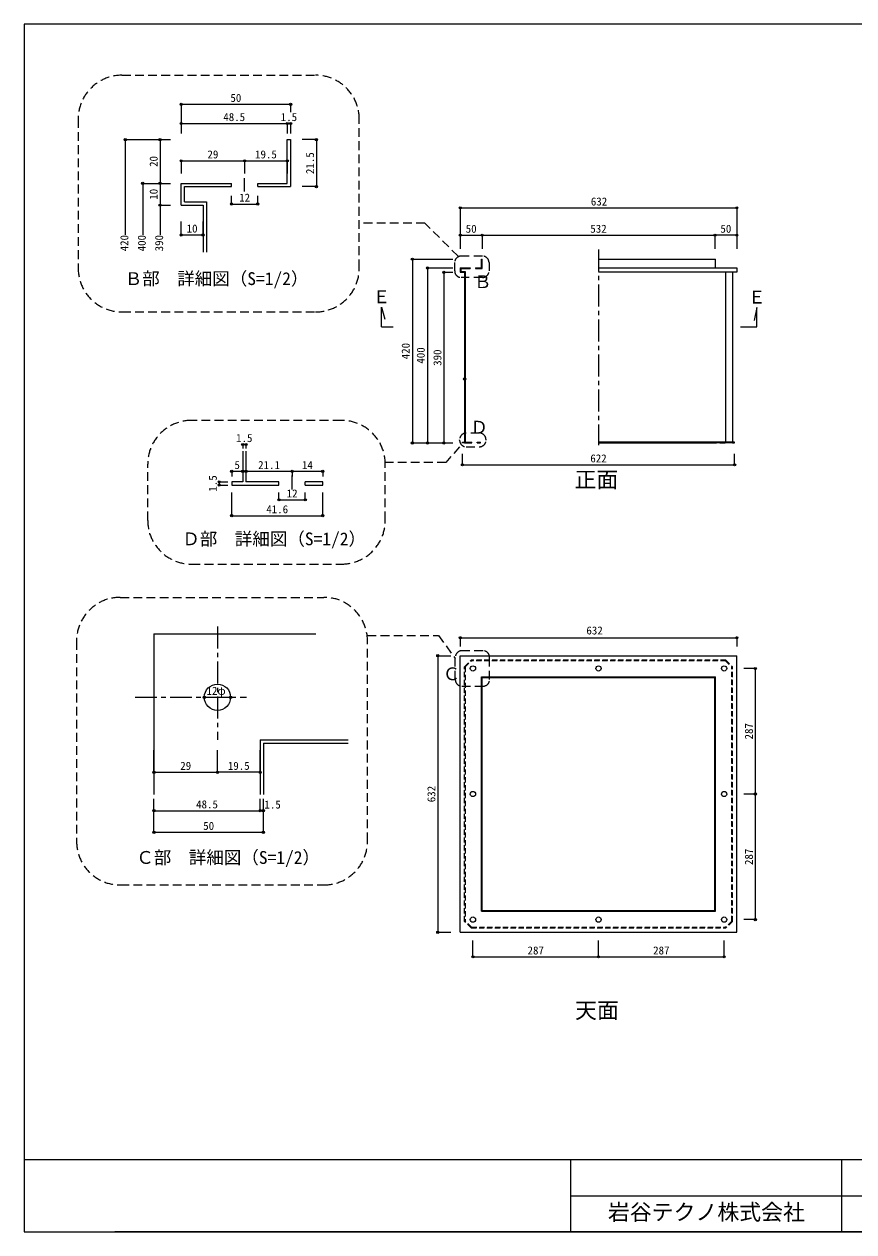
# Model space of a CAD drawing. Units: millimetres at full size, sheet at 1:10, with parts at other scales. Extents: x -10475 to 9199, y -10092 to 10143.
# Drawn here: x -10475 to -8579, y -5880 to -3120 of the extents above; entities that cross this region are included whole.
import ezdxf
from ezdxf.enums import TextEntityAlignment as Align

# ---------------------------------------------------------------- set-up
doc = ezdxf.new("R2010")
doc.units = ezdxf.units.MM
doc.header["$LTSCALE"] = 10
doc.header["$PDMODE"] = 32
doc.header["$PDSIZE"] = 5
for name, pattern in [('CHAIN1', [8, 5, -1, 1, -1]), ('DASHED1', [1.8, 1.2, -0.6]), ('DASHED2', [3, 2, -1])]:
    doc.linetypes.add(name, pattern=pattern)
for name, color, linetype in [('0-0_FRP', 7, 'Continuous'), ('0-1_SUS', 7, 'Continuous'), ('0-9_SUS寸法', 3, 'Continuous'), ('0-F_図面枠', 7, 'Continuous'), ('E-9_SUS寸法', 3, 'Continuous')]:
    doc.layers.add(name, color=color, linetype=linetype)
doc.styles.add('ＭＳ ゴシック', font='')
doc.styles.get('ＭＳ ゴシック').set_extended_font_data('MS Gothic')

msp = doc.modelspace()

# ---------------------------------------------------------------- linework, layer by layer
at = {"layer": '0-0_FRP', "color": 3}
for p, q in [((-9516.15, -3687.09), (-9495.48, -3687.09)), ((-9516.15, -4077.09), (-9495.48, -4077.09))]:
    msp.add_line(p, q, dxfattribs=at)
at = {"layer": '0-0_FRP', "color": 4}
msp.add_line((-9516.15, -3687.09), (-9516.15, -4077.09), dxfattribs=at)
at = {"layer": '0-0_FRP', "color": 6}
for p in [(-9516.15, -3687.09), (-9516.15, -4077.09)]:
    msp.add_point(p, dxfattribs=at)
at = {"layer": '0-1_SUS'}
for p, q in [((-9430.12, -3657.09), (-9428.62, -3657.09)), ((-9428.62, -3678.59), (-9428.62, -3657.09)), ((-9162.62, -3657.09), (-8895.12, -3657.09)), ((-8895.12, -3677.09), (-8895.12, -3657.09)), ((-9478.62, -3677.09), (-9455.62, -3677.09)), ((-9477.12, -3678.59), (-9455.62, -3678.59)), ((-9477.12, -3678.59), (-9477.12, -3685.59)), ((-9477.12, -3685.59), (-9467.12, -3685.59)), ((-9468.62, -3687.09), (-9468.62, -4075.59)), ((-9467.12, -3685.59), (-9467.12, -4075.59)), ((-9455.62, -3677.09), (-9455.62, -3678.59)), ((-9443.62, -3677.09), (-9443.62, -3678.59)), ((-9443.62, -3678.59), (-9428.62, -3678.59)), ((-9162.62, -3677.09), (-8846.62, -3677.09)), ((-8895.22, -3677.09), (-8881.62, -3677.09)), ((-8871.62, -4075.59), (-8871.62, -3687.09)), ((-8869.62, -3677.09), (-8846.62, -3677.09)), ((-8856.62, -3687.09), (-8856.62, -4075.59)), ((-8800.84, -3767.23), (-8807.01, -3797.33)), ((-8800.84, -3812), (-8800.84, -3767.23)), ((-9658.6, -3812), (-9631.59, -3812)), ((-8837.88, -3812), (-8800.84, -3812)), ((-9467.12, -4075.59), (-9452.02, -4075.59)), ((-9440.02, -4077.09), (-9432.02, -4077.09)), ((-9432.02, -4077.09), (-9432.02, -4075.59)), ((-9162.62, -4077.09), (-8893.22, -4077.09)), ((-8885.22, -4077.09), (-8893.22, -4077.09)), ((-8885.22, -4077.09), (-8873.22, -4077.09)), ((-8856.62, -4077.09), (-8873.22, -4077.09)), ((-9478.62, -4563.39), (-8846.62, -4563.39)), ((-9478.62, -5195.39), (-9478.62, -4563.39)), ((-8846.62, -5195.39), (-8846.62, -4563.39)), ((-9428.62, -4613.39), (-8896.62, -4613.39)), ((-9428.62, -5145.39), (-9428.62, -4613.39)), ((-8896.62, -5145.39), (-8896.62, -4613.39)), ((-8895.12, -5146.89), (-8895.12, -4611.89)), ((-9430.12, -5146.89), (-8895.12, -5146.89)), ((-9428.62, -5145.39), (-8896.62, -5145.39)), ((-9478.62, -5195.39), (-8846.62, -5195.39))]:
    msp.add_line(p, q, dxfattribs=at)
at = {"layer": '0-1_SUS', "color": 3}
msp.add_line((-9468.62, -3931.11), (-9468.62, -3950.28), dxfattribs=at)
at = {"layer": '0-1_SUS', "linetype": 'DASHED1'}
for p, q in [((-9468.62, -4588.39), (-9453.62, -4573.39)), ((-9467.12, -4589.01), (-9453, -4574.89)), ((-8871.62, -4573.39), (-9453.62, -4573.39)), ((-8872.24, -4574.89), (-9453, -4574.89)), ((-8872.24, -4574.89), (-8858.12, -4589.01)), ((-8871.62, -4573.39), (-8856.62, -4588.39)), ((-9468.62, -5170.39), (-9468.62, -4588.39)), ((-9467.12, -4589.01), (-9467.12, -5169.77)), ((-8858.12, -5169.77), (-8858.12, -4589.01)), ((-8856.62, -5170.39), (-8856.62, -4588.39)), ((-9453.62, -5185.39), (-9468.62, -5170.39)), ((-9453, -5183.89), (-9467.12, -5169.77)), ((-9453.62, -5185.39), (-8871.62, -5185.39)), ((-9453, -5183.89), (-8872.24, -5183.89)), ((-8858.12, -5169.77), (-8872.24, -5183.89)), ((-8856.62, -5170.39), (-8871.62, -5185.39))]:
    msp.add_line(p, q, dxfattribs=at)
at = {"layer": '0-1_SUS'}
for points in [[(-9443.62, -3677.09), (-9430.12, -3677.09), (-9430.12, -3657.09)], [(-9478.62, -3677.09), (-9478.62, -3687.09), (-9468.62, -3687.09)], [(-8846.62, -3677.09), (-8846.62, -3687.09), (-9162.62, -3687.09)], [(-9658.6, -3812), (-9658.6, -3766.46), (-9650.88, -3794.25)], [(-9468.62, -4077.09), (-9473.62, -4077.09), (-9473.62, -4075.59), (-9468.62, -4075.59)], [(-9468.62, -4077.09), (-9452.02, -4077.09), (-9452.02, -4075.59)], [(-9440.02, -4077.09), (-9440.02, -4075.59), (-9432.02, -4075.59)], [(-8856.62, -4077.09), (-8851.62, -4077.09), (-8851.62, -4075.59), (-8856.62, -4075.59), (-9162.62, -4075.59)], [(-9430.12, -5146.89), (-9430.12, -4611.89), (-8895.12, -4611.89)]]:
    msp.add_lwpolyline(points, dxfattribs=at)
for centre in [(-9449.62, -4592.39), (-9162.62, -4592.39), (-8875.62, -4592.39), (-9449.62, -4879.39), (-8875.62, -4879.39), (-9449.62, -5166.39), (-9162.62, -5166.39), (-8875.62, -5166.39)]:
    msp.add_circle(centre, 6, dxfattribs=at)
at = {"layer": '0-1_SUS', "color": 6}
msp.add_point((-9468.62, -3931.11), dxfattribs=at)
at = {"layer": '0-9_SUS寸法'}
for p, q in [((-9478.62, -3539.61), (-9478.62, -3633.25)), ((-8846.62, -3539.61), (-8846.62, -3633.25)), ((-9478.62, -3602.16), (-9478.62, -3633.25)), ((-9428.62, -3602.16), (-9428.62, -3633.25)), ((-9428.62, -3602.16), (-9428.62, -3633.25)), ((-8896.62, -3602.16), (-8896.62, -3633.25)), ((-8896.62, -3602.16), (-8896.62, -3633.25)), ((-8846.62, -3602.16), (-8846.62, -3633.25)), ((-9587.92, -3657.09), (-9495.48, -3657.09)), ((-9553.47, -3677.09), (-9495.48, -3677.09)), ((-9516.15, -3687.09), (-9495.48, -3687.09)), ((-9587.92, -4077.09), (-9495.48, -4077.09)), ((-9553.47, -4077.09), (-9495.48, -4077.09)), ((-9473.62, -4126.96), (-9473.62, -4102.02)), ((-8851.62, -4126.96), (-8851.62, -4102.02)), ((-9478.62, -4522.28), (-9478.62, -4542.32)), ((-8846.62, -4522.28), (-8846.62, -4542.32)), ((-9529.97, -4563.39), (-9499.76, -4563.39)), ((-8804.44, -4592.39), (-8830.96, -4592.39)), ((-8804.44, -4879.39), (-8830.96, -4879.39)), ((-8804.44, -5166.39), (-8830.96, -5166.39)), ((-9529.97, -5195.39), (-9499.76, -5195.39)), ((-9449.62, -5251.48), (-9449.62, -5213.97)), ((-9162.62, -5251.48), (-9162.62, -5213.97)), ((-8875.62, -5251.48), (-8875.62, -5213.97))]:
    msp.add_line(p, q, dxfattribs=at)
at = {"layer": '0-9_SUS寸法', "color": 4}
for p, q in [((-9478.62, -3539.61), (-8846.62, -3539.61)), ((-9478.62, -3602.16), (-9428.62, -3602.16)), ((-9428.62, -3602.16), (-8896.62, -3602.16)), ((-8846.62, -3602.16), (-8896.62, -3602.16)), ((-9587.92, -3657.09), (-9587.92, -4077.09)), ((-9553.47, -3677.09), (-9553.47, -4077.09)), ((-9473.62, -4126.96), (-8851.62, -4126.96)), ((-9478.62, -4522.28), (-8846.62, -4522.28)), ((-9529.97, -4563.39), (-9529.97, -5195.39)), ((-8804.44, -4592.39), (-8804.44, -4879.39)), ((-8804.44, -4879.39), (-8804.44, -5166.39)), ((-9449.62, -5251.48), (-9162.62, -5251.48)), ((-9162.62, -5251.48), (-8875.62, -5251.48))]:
    msp.add_line(p, q, dxfattribs=at)
at = {"layer": '0-9_SUS寸法', "linetype": 'CHAIN1'}
msp.add_line((-9162.62, -3635), (-9162.62, -4081.9), dxfattribs=at)
at = {"layer": '0-9_SUS寸法', "color": 6}
for p in [(-9478.62, -3539.61), (-8846.62, -3539.61), (-9478.62, -3602.16), (-9428.62, -3602.16), (-8896.62, -3602.16), (-8846.62, -3602.16), (-9587.92, -3657.09), (-9553.47, -3677.09), (-9516.15, -3687.09), (-9587.92, -4077.09), (-9553.47, -4077.09), (-9473.62, -4126.96), (-8851.62, -4126.96), (-9478.62, -4522.28), (-8846.62, -4522.28), (-9529.97, -4563.39), (-8804.44, -4592.39), (-8804.44, -4879.39), (-8804.44, -5166.39), (-9529.97, -5195.39), (-9449.62, -5251.48), (-9162.62, -5251.48), (-8875.62, -5251.48)]:
    msp.add_point(p, dxfattribs=at)
at = {"layer": '0-F_図面枠'}
for p, q in [((-10475.1, -3119.95), (-10475.1, -5879.95)), ((-6475.1, -3119.95), (-10475.1, -3119.95)), ((-6475.1, -5715.61), (-10475.1, -5715.61)), ((-9226.87, -5715.61), (-9226.87, -5879.95)), ((-8607.38, -5715.61), (-8607.38, -5879.95)), ((-9226.87, -5797.78), (-8607.38, -5797.78)), ((-8607.38, -5797.78), (-7867.16, -5797.78)), ((-10475.1, -5879.95), (-6475.1, -5879.95)), ((-6475.1, -5879.95), (-10267.52, -5879.95))]:
    msp.add_line(p, q, dxfattribs=at)
at = {"layer": 'E-9_SUS寸法', "color": 2, "linetype": 'DASHED2'}
for p, q in [((-10251.65, -3236.75), (-9809.29, -3236.75)), ((-10351.65, -3336.75), (-10351.65, -3677.69)), ((-9709.29, -3677.69), (-9709.29, -3336.75)), ((-9559.38, -3574.62), (-9709.29, -3574.62)), ((-9483.69, -3650.31), (-9559.38, -3574.62)), ((-9491.36, -3683.86), (-9491.36, -3665.02)), ((-9427.87, -3650.02), (-9476.36, -3650.02)), ((-9412.87, -3665.02), (-9412.87, -3683.86)), ((-9427.87, -3698.86), (-9476.36, -3698.86)), ((-10251.65, -3777.69), (-9809.29, -3777.69)), ((-9749.85, -4025.5), (-10092.82, -4025.5)), ((-9434.71, -4054.62), (-9465.07, -4054.62)), ((-9480.07, -4070.72), (-9480.07, -4069.62)), ((-9419.71, -4070.72), (-9419.71, -4069.62)), ((-9480.06, -4085.72), (-9511.48, -4121.75)), ((-9465.07, -4085.72), (-9434.71, -4085.72)), ((-10192.82, -4253.9), (-10192.82, -4125.5)), ((-9511.48, -4121.75), (-9649.85, -4121.75)), ((-9649.85, -4253.9), (-9649.85, -4125.5)), ((-10092.82, -4353.9), (-9749.85, -4353.9)), ((-10255.4, -4429.87), (-9790.51, -4429.87)), ((-9690.51, -4516.75), (-9528.5, -4516.75)), ((-9528.5, -4516.75), (-9489.92, -4569.94)), ((-10355.4, -4529.87), (-10355.4, -4987.25)), ((-9690.51, -4987.25), (-9690.51, -4529.87)), ((-9426.49, -4552), (-9474.92, -4552)), ((-9489.92, -4617.88), (-9489.92, -4567)), ((-9411.49, -4617.88), (-9411.49, -4567)), ((-9474.92, -4632.88), (-9426.49, -4632.88)), ((-10255.4, -5087.25), (-9790.51, -5087.25))]:
    msp.add_line(p, q, dxfattribs=at)
at = {"layer": 'E-9_SUS寸法', "color": 4}
for p, q in [((-10116.3, -3303.14), (-9866.3, -3303.14)), ((-10116.3, -3346.95), (-9873.8, -3346.95)), ((-9873.8, -3346.95), (-9866.3, -3346.95)), ((-10244.07, -3383.75), (-10244.07, -3601.67)), ((-10164.6, -3383.75), (-10164.6, -3483.75)), ((-9807.28, -3383.75), (-9807.28, -3491.25)), ((-10116.3, -3432.25), (-9971.3, -3432.25)), ((-9971.3, -3432.25), (-9873.8, -3432.25)), ((-10204.22, -3483.75), (-10204.22, -3601.67)), ((-10164.6, -3483.75), (-10164.6, -3533.75)), ((-10001.3, -3531.07), (-9941.3, -3531.07)), ((-10164.6, -3533.75), (-10164.6, -3601.67)), ((-10116.3, -3601.67), (-10066.3, -3601.67)), ((-9975.79, -4080.5), (-9968.29, -4080.5)), ((-10029.41, -4165.81), (-10029.41, -4173.31)), ((-9975.79, -4142.11), (-10000.79, -4142.11)), ((-9862.79, -4142.11), (-9968.29, -4142.11)), ((-9792.79, -4142.11), (-9862.79, -4142.11)), ((-9892.79, -4207.08), (-9832.79, -4207.08)), ((-10000.79, -4243.26), (-9792.79, -4243.26)), ((-10063.42, -4658.2), (-10003.42, -4658.2)), ((-10178.42, -4829.6), (-10033.42, -4829.6)), ((-9935.92, -4829.6), (-10033.42, -4829.6)), ((-10178.42, -4917.61), (-9935.92, -4917.61)), ((-9935.92, -4917.61), (-9928.42, -4917.61)), ((-10178.42, -4966.91), (-9928.42, -4966.91))]:
    msp.add_line(p, q, dxfattribs=at)
at = {"layer": 'E-9_SUS寸法'}
for p, q in [((-10116.3, -3303.14), (-10116.3, -3346.95)), ((-9866.3, -3303.14), (-9866.3, -3321.21)), ((-10116.3, -3346.95), (-10116.3, -3370.16)), ((-9873.8, -3346.95), (-9873.8, -3370.16)), ((-9866.3, -3346.95), (-9866.3, -3370.16)), ((-10244.07, -3383.75), (-10140.53, -3383.75)), ((-10164.6, -3383.75), (-10140.53, -3383.75)), ((-9807.28, -3383.75), (-9839.68, -3383.75)), ((-10116.3, -3432.25), (-10116.3, -3461.25)), ((-9971.3, -3432.25), (-9971.3, -3461.25)), ((-9971.3, -3432.25), (-9971.3, -3461.25)), ((-9873.8, -3432.25), (-9873.8, -3461.25)), ((-10204.22, -3483.75), (-10140.53, -3483.75)), ((-10164.6, -3483.75), (-10140.53, -3483.75)), ((-9807.28, -3491.25), (-9839.68, -3491.25)), ((-10001.3, -3531.07), (-10001.3, -3512.01)), ((-9941.3, -3531.07), (-9941.3, -3512.01)), ((-10164.6, -3533.75), (-10140.53, -3533.75)), ((-10164.6, -3533.75), (-10140.53, -3533.75)), ((-10116.3, -3601.67), (-10116.3, -3571.12)), ((-10066.3, -3601.67), (-10066.3, -3571.12)), ((-9975.79, -4080.5), (-9975.79, -4089.4)), ((-9968.29, -4080.5), (-9968.29, -4089.4)), ((-10029.41, -4165.81), (-10009.82, -4165.81)), ((-10000.79, -4142.11), (-10000.79, -4153.98)), ((-9975.79, -4142.11), (-9975.79, -4153.98)), ((-9968.29, -4142.11), (-9968.29, -4153.98)), ((-9862.79, -4142.11), (-9862.79, -4153.98)), ((-9792.79, -4142.11), (-9792.79, -4153.98)), ((-10029.41, -4173.31), (-10009.82, -4173.31)), ((-10000.79, -4243.26), (-10000.79, -4190.37)), ((-9892.79, -4207.08), (-9892.79, -4190.37)), ((-9832.79, -4207.08), (-9832.79, -4190.37)), ((-9792.79, -4243.26), (-9792.79, -4190.37)), ((-10178.42, -4829.6), (-10178.42, -4778.84)), ((-10033.42, -4829.6), (-10033.42, -4778.84)), ((-9935.92, -4829.6), (-9935.92, -4778.84)), ((-10178.42, -4917.61), (-10178.42, -4890.06)), ((-10178.42, -4966.91), (-10178.42, -4890.06)), ((-9935.92, -4917.61), (-9935.92, -4890.06)), ((-9928.42, -4917.61), (-9928.42, -4890.06)), ((-9928.42, -4966.91), (-9928.42, -4890.06))]:
    msp.add_line(p, q, dxfattribs=at)
at = {"layer": 'E-9_SUS寸法', "color": 7}
for p, q in [((-9866.3, -3383.75), (-9866.3, -3491.25)), ((-10116.3, -3533.75), (-10116.3, -3483.75)), ((-10116.3, -3483.75), (-10001.3, -3483.75)), ((-10108.8, -3526.25), (-10108.8, -3491.25)), ((-10108.8, -3491.25), (-10001.3, -3491.25)), ((-10001.3, -3491.25), (-10001.3, -3483.75)), ((-9941.3, -3483.75), (-9873.8, -3483.75)), ((-9941.3, -3491.25), (-9941.3, -3483.75)), ((-9941.3, -3491.25), (-9866.3, -3491.25)), ((-10116.3, -3533.75), (-10066.3, -3533.75)), ((-10066.3, -3533.75), (-10066.3, -3641.25)), ((-9968.29, -4095.71), (-9968.29, -4165.81)), ((-9892.79, -4165.81), (-9968.29, -4165.81)), ((-9892.79, -4173.31), (-9892.79, -4165.81)), ((-9832.79, -4173.31), (-9832.79, -4165.81)), ((-9792.79, -4165.81), (-9832.79, -4165.81)), ((-9792.79, -4173.31), (-9792.79, -4165.81)), ((-10000.79, -4173.31), (-9892.79, -4173.31)), ((-9832.79, -4173.31), (-9792.79, -4173.31)), ((-10178.42, -4513.2), (-10178.42, -4880.29)), ((-10178.42, -4513.2), (-9808.81, -4513.2)), ((-9935.92, -4755.7), (-9734.87, -4755.7)), ((-9935.92, -4755.7), (-9935.92, -4880.29)), ((-9928.42, -4763.2), (-9734.87, -4763.2)), ((-9928.42, -4763.2), (-9928.42, -4880.29))]:
    msp.add_line(p, q, dxfattribs=at)
at = {"layer": 'E-9_SUS寸法', "linetype": 'CHAIN1'}
for p, q in [((-9971.3, -3502.31), (-9971.3, -3471.63)), ((-9862.79, -4183.3), (-9862.79, -4151.64)), ((-10033.42, -4496.87), (-10033.42, -4755.25)), ((-10221.68, -4658.2), (-9966.73, -4658.2))]:
    msp.add_line(p, q, dxfattribs=at)
at = {"layer": 'E-9_SUS寸法', "color": 7}
for points in [[(-9873.8, -3483.75), (-9873.8, -3383.75), (-9866.3, -3383.75)], [(-10108.8, -3526.25), (-10058.8, -3526.25), (-10058.8, -3641.25)], [(-9975.79, -4095.71), (-9975.79, -4165.81), (-10000.79, -4165.81), (-10000.79, -4173.31)]]:
    msp.add_lwpolyline(points, dxfattribs=at)
msp.add_circle((-10033.42, -4658.2), 30, dxfattribs=at)
at = {"layer": 'E-9_SUS寸法', "color": 2, "linetype": 'DASHED2'}
for centre, radius, start, end in [((-10251.65, -3336.75), 100, 90, 180), ((-9809.29, -3336.75), 100, 0, 90), ((-9476.36, -3665.02), 15, 90, 180), ((-9427.87, -3665.02), 15, 0, 90), ((-10251.65, -3677.69), 100, 180, 270), ((-9809.29, -3677.69), 100, 270, 0), ((-9476.36, -3683.86), 15, 180, 270), ((-9427.87, -3683.86), 15, 270, 0), ((-10092.82, -4125.5), 100, 90, 180), ((-9749.85, -4125.5), 100, 0, 90), ((-9465.07, -4069.62), 15, 90, 180), ((-9434.71, -4069.62), 15, 0, 90), ((-9465.07, -4070.72), 15, 180, 270), ((-9434.71, -4070.72), 15, 270, 0), ((-10092.82, -4253.9), 100, 180, 270), ((-9749.85, -4253.9), 100, 270, 0), ((-10255.4, -4529.87), 100, 90, 180), ((-9790.51, -4529.87), 100, 0, 90), ((-9474.92, -4567), 15, 90, 180), ((-9426.49, -4567), 15, 0, 90), ((-9474.92, -4617.88), 15, 180, 270), ((-9426.49, -4617.88), 15, 270, 0), ((-10255.4, -4987.25), 100, 180, 270), ((-9790.51, -4987.25), 100, 270, 0)]:
    msp.add_arc(centre, radius, start, end, dxfattribs=at)
at = {"layer": 'E-9_SUS寸法', "color": 6}
for p in [(-10116.3, -3303.14), (-9866.3, -3303.14), (-10116.3, -3346.95), (-9873.8, -3346.95), (-9866.3, -3346.95), (-10244.07, -3383.75), (-10164.6, -3383.75), (-9807.28, -3383.75), (-10116.3, -3432.25), (-9971.3, -3432.25), (-9873.8, -3432.25), (-10204.22, -3483.75), (-10164.6, -3483.75), (-9807.28, -3491.25), (-10164.6, -3533.75), (-10001.3, -3531.07), (-9941.3, -3531.07), (-10116.3, -3601.67), (-10066.3, -3601.67), (-9975.79, -4080.5), (-9968.29, -4080.5), (-10000.79, -4142.11), (-9975.79, -4142.11), (-9968.29, -4142.11), (-9862.79, -4142.11), (-9792.79, -4142.11), (-10029.41, -4165.81), (-10029.41, -4173.31), (-9892.79, -4207.08), (-9832.79, -4207.08), (-10000.79, -4243.26), (-9792.79, -4243.26), (-10063.42, -4658.2), (-10003.42, -4658.2), (-10178.42, -4829.6), (-10033.42, -4829.6), (-9935.92, -4829.6), (-10178.42, -4917.61), (-9935.92, -4917.61), (-9928.42, -4917.61), (-10178.42, -4966.91), (-9928.42, -4966.91)]:
    msp.add_point(p, dxfattribs=at)

# ---------------------------------------------------------------- texts
at = {"layer": '0-0_FRP', "color": 3, "style": 'ＭＳ ゴシック'}
msp.add_text('390', height=18.33, rotation=90, dxfattribs=at).set_placement((-9516.15, -3900.84), align=Align.BOTTOM_LEFT)
at = {"layer": '0-1_SUS', "color": 2, "style": 'ＭＳ ゴシック'}
for p in [(-9678.6, -3766.46), (-8820.84, -3767.23), (-8820.84, -3767.23)]:
    msp.add_text('Ｅ', height=29.33, dxfattribs=at).set_placement(p, align=Align.BOTTOM_LEFT)
at = {"layer": '0-9_SUS寸法', "style": 'ＭＳ ゴシック'}
for s, p in [('632', (-9180.2, -3539.93)), ('50', (-9466.12, -3602.16)), ('532', (-9181.37, -3602.16)), ('50', (-8884.12, -3602.16)), ('622', (-9181.37, -4126.96)), ('632', (-9190.36, -4520.28)), ('287', (-9324.87, -5251.48)), ('287', (-9037.87, -5251.48))]:
    msp.add_text(s, height=18.33, dxfattribs=at).set_placement(p, align=Align.BOTTOM_LEFT)
for s, p in [('420', (-9588.72, -3885.84)), ('400', (-9554.27, -3895.84)), ('287', (-8804.44, -4754.64)), ('632', (-9529.97, -4898.14)), ('287', (-8804.44, -5041.64))]:
    msp.add_text(s, height=18.33, rotation=90, dxfattribs=at).set_placement(p, align=Align.BOTTOM_LEFT)
at = {"layer": '0-9_SUS寸法', "color": 6, "style": 'ＭＳ ゴシック'}
for s, p in [('正面', (-9217.35, -4190.19)), ('天面', (-9216.36, -5403.04))]:
    msp.add_text(s, height=36.66, dxfattribs=at).set_placement(p, align=Align.BOTTOM_LEFT)
at = {"layer": '0-F_図面枠', "color": 6, "style": 'ＭＳ ゴシック'}
msp.add_text('岩谷テクノ株式会社', height=36.66, dxfattribs=at).set_placement((-9141.17, -5864.11), align=Align.BOTTOM_LEFT)
at = {"layer": 'E-9_SUS寸法', "style": 'ＭＳ ゴシック'}
for s, p in [('50', (-10003.8, -3303.14)), ('48.5', (-10020.05, -3346.95)), ('1.5', (-9888.8, -3346.95)), ('29', (-10056.3, -3432.25)), ('19.5', (-9947.55, -3432.25)), ('12', (-9983.8, -3531.07)), ('10', (-10103.8, -3601.67)), ('1.5', (-9990.79, -4080.5)), ('5', (-9994.54, -4142.11)), ('21.1', (-9940.54, -4142.11)), ('14', (-9840.29, -4142.11)), ('12', (-9875.29, -4207.08)), ('41.6', (-9921.79, -4243.26)), ('12φ', (-10058.42, -4658.2)), ('29', (-10118.42, -4829.6)), ('19.5', (-10009.67, -4829.6)), ('48.5', (-10082.17, -4917.61)), ('1.5', (-9926.08, -4918.05)), ('50', (-10065.92, -4966.91))]:
    msp.add_text(s, height=18.33, dxfattribs=at).set_placement(p, align=Align.BOTTOM_LEFT)
for s, p in [('21.5', (-9807.28, -3462.5)), ('20', (-10164.6, -3446.25)), ('10', (-10164.6, -3521.25)), ('420', (-10231.57, -3639.17)), ('400', (-10191.72, -3639.17)), ('390', (-10152.1, -3639.17)), ('1.5', (-10029.41, -4188.31))]:
    msp.add_text(s, height=18.33, rotation=90, dxfattribs=at).set_placement(p, align=Align.BOTTOM_LEFT)
at = {"layer": 'E-9_SUS寸法', "color": 2, "style": 'ＭＳ ゴシック'}
for s, p in [('Ｂ部\u3000詳細図（S=1/2）', (-10245.33, -3724.99)), ('Ｂ', (-9447.2, -3732.05)), ('Ｄ', (-9455.33, -4064.6)), ('Ｄ部\u3000詳細図（S=1/2）', (-10113.75, -4319.7)), ('Ｃ', (-9518.73, -4628.1)), ('Ｃ部\u3000詳細図（S=1/2）', (-10218.89, -5047.81))]:
    msp.add_text(s, height=29.33, dxfattribs=at).set_placement(p, align=Align.BOTTOM_LEFT)

doc.saveas('drawing.dxf')
